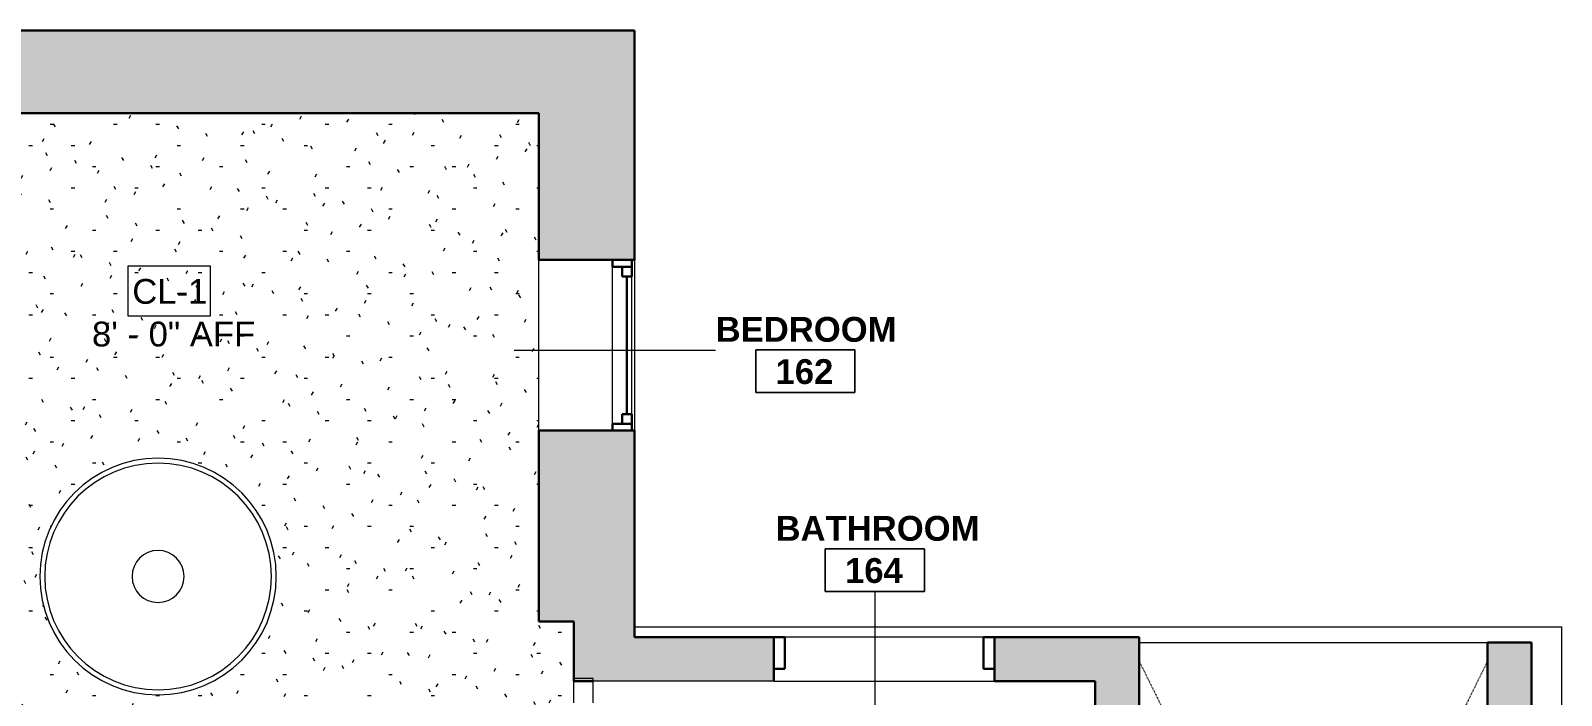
# Model space of a CAD drawing. Header units: inches. Extents: x -529 to 1063, y -2066 to -482.
# Drawn here: x -387.5 to -109.8, y -1562.8 to -1442.2 of the extents above; entities that cross this region are included whole.
import ezdxf

# ---------------------------------------------------------------- set-up
doc = ezdxf.new("R2010")
doc.units = ezdxf.units.IN
doc.header["$MEASUREMENT"] = 0
doc.linetypes.add('Hidden 1_8_', pattern=[0.1875, 0.125, -0.0625])
for name, color, linetype, lineweight in [('A-AREA-IDEN', 2, 'Continuous', 9), ('A-CLNG', 13, 'Continuous', 18), ('A-CLNG-IDEN', 151, 'Continuous', 9), ('A-CLNG-PATT', 13, 'Continuous', 18), ('A-DETL-HDLN', 90, 'Hidden 1_8_', 9), ('A-DOOR', 31, 'Continuous', 18), ('A-DOOR-FRAM', 31, 'Continuous', 30), ('A-GLAZ', 151, 'Continuous', 18), ('A-ROOF', 132, 'Continuous', 18), ('A-WALL', 113, 'Continuous', 18), ('A-WALL-PATT', 111, 'Continuous', 18), ('E-LITE-EQPM', 33, 'Continuous', 9), ('I-WALL', 2, 'Continuous', 18)]:
    doc.layers.add(name, color=color, linetype=linetype, lineweight=lineweight)
doc.styles.add('Swis721 Lt BT', font='swissl.ttf', dxfattribs={"height": 4.5})
doc.styles.add('Swis721 Lt BT_B', font='', dxfattribs={"height": 4.5})
doc.styles.get('Swis721 Lt BT_B').set_extended_font_data('Swis721 Lt BT', bold=True)

# ---------------------------------------------------------------- blocks, each defined once
blk = doc.blocks.new('Single Flush - D1 3_ X 7_3_ - NOT FR-6102298-1ST FLOOR - RCP')
at = {"layer": 'A-DOOR-FRAM', "color": 8}
for p, q in [((-20, -1.75), (-20, -7.5)), ((-20, -1.75), (-18, -1.75)), ((-18, -1.75), (-18, -7.5)), ((18.000004, -1.75), (18.000004, -7.5)), ((18.000004, -1.75), (20.000004, -1.75)), ((20.000004, -1.75), (20.000004, -7.5)), ((-20, -7.5), (-18, -7.5)), ((18.000004, -7.5), (20.000004, -7.5))]:
    blk.add_line(p, q, dxfattribs=at)
blk = doc.blocks.new('Window-Double-Hung - 31_ X 52_-5167492-1ST FLOOR - RCP')
at = {"layer": 'A-GLAZ'}
for p, q in [((-15.5, 8.6875), (15.5, 8.6875)), ((15.5, -8.6875), (-15.5, -8.6875))]:
    blk.add_line(p, q, dxfattribs=at)
at = {"layer": 'A-GLAZ', "color": 8, "lineweight": 30}
for p, q in [((-15.5, -8.6875), (-15.5, 8.6875)), ((15.5, 8.6875), (15.5, -8.6875)), ((-15.5, -4.6875), (-14.25, -4.6875)), ((-14.25, -8.1875), (-14.25, -4.6875)), ((14.25, -4.6875), (15.5, -4.6875)), ((14.25, -8.1875), (14.25, -4.6875)), ((-15.5, -8.1875), (-12.5, -8.1875)), ((-14.25, -6.4375), (-12.5, -6.4375)), ((-12.5, -8.1875), (-12.5, -6.4375)), ((-12.5, -7.3125), (12.5, -7.3125)), ((12.5, -8.1875), (12.5, -6.4375)), ((14.25, -6.4375), (12.5, -6.4375)), ((12.5, -8.1875), (15.5, -8.1875))]:
    blk.add_line(p, q, dxfattribs=at)
at = {"layer": 'A-GLAZ', "lineweight": 9}
for p, q in [((-14.25, -4.6875), (14.25, -4.6875)), ((-12.5, -8.1875), (12.5, -8.1875))]:
    blk.add_line(p, q, dxfattribs=at)
blk = doc.blocks.new('Lighting_Pendants_Fabbian-Illuminazione_Olympic-F45A03 - Olympic F45A03-5554246-1ST FLOOR - RCP')
at = {"layer": 'E-LITE-EQPM'}
for radius, start, end in [(21.46, 360, 180), (20.57, 0, 180), (4.72, 360, 180), (21.46, 180, 360), (20.57, 180, 0), (4.72, 180, 360)]:
    blk.add_arc((0, 0), radius, start, end, dxfattribs=at)
blk = doc.blocks.new('Room Tag - Room Name and Number-3379422-1ST FLOOR - RCP')
at = {"layer": 'A-AREA-IDEN'}
for p, q in [((-0.1881, -0.1636), (-0.1881, -0.0018)), ((-0.1881, -0.0018), (0.1869, -0.0018)), ((0.1869, -0.0018), (-0.1881, -0.0018)), ((-0.1881, -0.0018), (-0.1881, -0.1636)), ((0.1869, -0.0018), (0.1869, -0.1636)), ((0.1869, -0.1636), (0.1869, -0.0018)), ((0.1869, -0.1636), (-0.1881, -0.1636)), ((-0.1881, -0.1636), (0.1869, -0.1636))]:
    blk.add_line(p, q, dxfattribs=at)

msp = doc.modelspace()

# ---------------------------------------------------------------- hatches: boundary and pattern name
at = {"layer": 'A-CLNG-PATT'}
h = msp.add_hatch(dxfattribs=at)
h.set_pattern_fill('FP_1', color=256, style=0, pattern_type=2)
h.set_pattern_definition([(0, (0, 0), (15.36, 3.84), [0.634, -10.886, 0.634, -10.886, -61.44]), (0, (0, 0), (15.36, 3.84), [-23.04, 0.634, -22.406, 0.634, -10.886, -26.88]), (0, (0, 0), (15.36, 3.84), [-57.6, 0.634, -7.046, 0.634, -18.566]), (120, (5.76, 1.92), (-11.0055376, 11.38215), [0.634, -10.886, 0.634, -10.886, -61.44]), (120, (5.76, 1.92), (-11.0055376, 11.38215), [-23.04, 0.634, -22.406, 0.634, -10.886, -26.88]), (120, (5.76, 1.92), (-11.0055376, 11.38215), [-57.6, 0.634, -7.046, 0.634, -18.566]), (240, (7.68, 9.6), (-4.3544624, -15.22215), [0.634, -10.886, 0.634, -10.886, -61.44]), (240, (7.68, 9.6), (-4.3544624, -15.22215), [-23.04, 0.634, -22.406, 0.634, -10.886, -26.88]), (240, (7.68, 9.6), (-4.3544624, -15.22215), [-57.6, 0.634, -7.046, 0.634, -18.566])])
h.paths.add_polyline_path([(-315.32, -1639.7), (-315.32, -1604.45), (-288.95, -1604.45), (-288.95, -1549.39), (-295.32, -1549.39), (-295.32, -1457.2), (-438.45, -1457.2), (-438.45, -1639.7), (-322.24, -1639.7)], flags=0)
h.paths.add_polyline_path([(-364.41, -1562.65), (-364.43, -1562.65), (-366.01, -1562.65), (-369.28, -1562.14), (-372.36, -1561.17), (-375.21, -1559.78), (-377.84, -1557.98), (-380.17, -1555.8), (-382.15, -1553.3), (-383.75, -1550.53), (-384.91, -1547.56), (-385.62, -1544.44), (-385.86, -1541.25), (-385.62, -1538.05), (-384.91, -1534.93), (-383.69, -1531.85), (-382.09, -1529.1), (-380.09, -1526.62), (-377.75, -1524.45), (-375.11, -1522.65), (-372.2, -1521.26), (-369.16, -1520.33), (-365.94, -1519.85), (-362.8, -1519.85), (-359.53, -1520.36), (-356.45, -1521.33), (-353.6, -1522.72), (-350.98, -1524.52), (-348.65, -1526.7), (-346.66, -1529.2), (-345.07, -1531.97), (-343.9, -1534.94), (-343.18, -1538.18), (-342.95, -1541.25), (-343.19, -1544.45), (-343.9, -1547.57), (-345.13, -1550.65), (-346.73, -1553.4), (-348.72, -1555.88), (-351.07, -1558.05), (-353.71, -1559.85), (-356.61, -1561.24), (-359.66, -1562.17), (-362.87, -1562.65), (-364.39, -1562.65)], flags=0)
at = {"layer": 'A-WALL-PATT', "lineweight": 9}
for points in [[(-280.06, -1457.2), (-277.95, -1457.2), (-277.95, -1442.2), (-438.45, -1442.2), (-438.45, -1457.2), (-295.32, -1457.2)], [(-277.95, -1552.25), (-277.95, -1549.39), (-288.95, -1549.39), (-288.95, -1552.25), (-280.06, -1552.25)], [(-123.16, -1684.72), (-115.16, -1684.72), (-115.16, -1553.22), (-123.16, -1553.22), (-123.16, -1654.24)]]:
    msp.add_hatch(color=7, dxfattribs=at).paths.add_polyline_path(points, flags=0)
h = msp.add_hatch(color=7, dxfattribs=at)
h.paths.add_polyline_path([(-288.95, -1549.39), (-277.95, -1549.39), (-277.95, -1514.79), (-295.32, -1514.79), (-295.32, -1549.39)], flags=0)
h.paths.add_polyline_path([(-277.95, -1483.79), (-277.95, -1457.2), (-295.32, -1457.2), (-295.32, -1483.79), (-280.06, -1483.79)], flags=0)
h = msp.add_hatch(color=7, dxfattribs=at)
h.paths.add_polyline_path([(-186.36, -1560.25), (-186.36, -1552.25), (-212.65, -1552.25), (-212.65, -1560.25), (-194.36, -1560.25)], flags=0)
h.paths.add_polyline_path([(-252.65, -1560.25), (-252.65, -1552.25), (-288.95, -1552.25), (-288.95, -1560.25), (-280.06, -1560.25)], flags=0)
h = msp.add_hatch(color=7, dxfattribs=at)
h.paths.add_polyline_path([(-186.36, -1697.72), (-186.36, -1637.56), (-194.36, -1637.56), (-194.36, -1697.72)], flags=0)
h.paths.add_polyline_path([(-190.86, -1595.42), (-186.36, -1595.42), (-186.36, -1560.25), (-194.36, -1560.25), (-194.36, -1595.42), (-193.86, -1595.42)], flags=0)

# ---------------------------------------------------------------- linework, layer by layer
at = {"layer": 'A-AREA-IDEN'}
for p, q in [((-299.76, -1500.2), (-263.23, -1500.2)), ((-234.3, -1585.88), (-234.29, -1543.97))]:
    msp.add_line(p, q, dxfattribs=at)
at = {"layer": 'A-CLNG'}
msp.add_line((-186.36, -1553.22), (-123.16, -1553.22), dxfattribs=at)
at = {"layer": 'A-CLNG-IDEN', "flags": 128}
msp.add_lwpolyline([(-369.84, -1484.89), (-354.96, -1484.89), (-354.96, -1494.03), (-369.84, -1494.03)], close=True, dxfattribs=at)
at = {"layer": 'A-DETL-HDLN'}
for p, q in [((-186.36, -1556.63), (-123.16, -1684.72)), ((-123.16, -1556.63), (-186.36, -1684.72))]:
    msp.add_line(p, q, dxfattribs=at)
at = {"layer": 'A-ROOF'}
for p, q in [((-277.95, -1550.37), (-109.75, -1550.37)), ((-109.75, -1550.37), (-109.75, -1684.72))]:
    msp.add_line(p, q, dxfattribs=at)
at = {"layer": 'A-WALL', "color": 8, "lineweight": 30}
for p, q in [((-449.45, -1442.2), (-277.95, -1442.2)), ((-277.95, -1442.2), (-277.95, -1483.79)), ((-295.32, -1457.2), (-438.45, -1457.2)), ((-295.32, -1483.79), (-295.32, -1457.2)), ((-295.32, -1549.39), (-295.32, -1514.79)), ((-277.95, -1514.79), (-277.95, -1552.25)), ((-288.95, -1549.39), (-295.32, -1549.39)), ((-288.95, -1560.25), (-288.95, -1549.39)), ((-277.95, -1552.25), (-252.65, -1552.25)), ((-252.65, -1552.25), (-252.65, -1560.25)), ((-212.65, -1552.25), (-186.36, -1552.25)), ((-212.65, -1560.25), (-212.65, -1552.25)), ((-186.36, -1552.25), (-186.36, -1595.42)), ((-123.16, -1684.72), (-123.16, -1553.22)), ((-123.16, -1553.22), (-115.16, -1553.22)), ((-115.16, -1553.22), (-115.16, -1684.72)), ((-285.45, -1560.25), (-288.95, -1560.25)), ((-194.36, -1560.25), (-212.65, -1560.25)), ((-194.36, -1595.42), (-194.36, -1560.25))]:
    msp.add_line(p, q, dxfattribs=at)
at = {"layer": 'A-WALL', "lineweight": 9}
msp.add_line((-212.65, -1552.25), (-252.65, -1552.25), dxfattribs=at)
at = {"layer": 'A-WALL'}
msp.add_line((-285.45, -1564.19), (-285.45, -1559.75), dxfattribs=at)
at = {"layer": 'A-WALL', "color": 55}
msp.add_line((-252.65, -1560.25), (-285.45, -1560.25), dxfattribs=at)
at = {"layer": 'I-WALL', "lineweight": 9}
msp.add_line((-285.45, -1559.75), (-288.95, -1559.75), dxfattribs=at)
at = {"layer": 'I-WALL'}
for p, q in [((-288.95, -1564.19), (-288.95, -1560.25)), ((-252.65, -1560.25), (-212.65, -1560.25))]:
    msp.add_line(p, q, dxfattribs=at)

# ---------------------------------------------------------------- block references
at = {"layer": 'A-AREA-IDEN', "xscale": 47.99999999999997, "yscale": 47.99999999999997, "zscale": 47.99999999999997}
for p in [(-246.91, -1500.02), (-234.3, -1536.12)]:
    msp.add_blockref('Room Tag - Room Name and Number-3379422-1ST FLOOR - RCP', p, dxfattribs=at)
at = {"layer": 'A-DOOR', "rotation": 180}
msp.add_blockref('Single Flush - D1 3_ X 7_3_ - NOT FR-6102298-1ST FLOOR - RCP', (-232.65, -1559.75), dxfattribs=at)
at = {"layer": 'A-GLAZ', "rotation": 89.99999999999991}
msp.add_blockref('Window-Double-Hung - 31_ X 52_-5167492-1ST FLOOR - RCP', (-286.63, -1499.29), dxfattribs=at)
at = {"layer": 'E-LITE-EQPM'}
msp.add_blockref('Lighting_Pendants_Fabbian-Illuminazione_Olympic-F45A03 - Olympic F45A03-5554246-1ST FLOOR - RCP', (-364.41, -1541.25), dxfattribs=at)

# ---------------------------------------------------------------- texts
at = {"layer": 'A-AREA-IDEN', "char_height": 4.5, "attachment_point": 1, "style": 'Swis721 Lt BT_B'}
for s, insert, width in [('BEDROOM', (-263.23, -1494.16), 39.39), ('162', (-252.36, -1501.82), 12.726), ('BATHROOM', (-252.36, -1530.27), 43.632), ('164', (-239.75, -1537.92), 12.726)]:
    msp.add_mtext(s, dxfattribs=dict(at, insert=insert, width=width))
at = {"layer": 'A-CLNG-IDEN', "char_height": 4.5, "attachment_point": 1, "style": 'Swis721 Lt BT'}
for s, insert, width in [('CL-1', (-369.09, -1487.27), 16.059), ('8\' - 0" AFF', (-376.4, -1495.01), 33.7845)]:
    msp.add_mtext(s, dxfattribs=dict(at, insert=insert, width=width))

doc.saveas('drawing.dxf')
